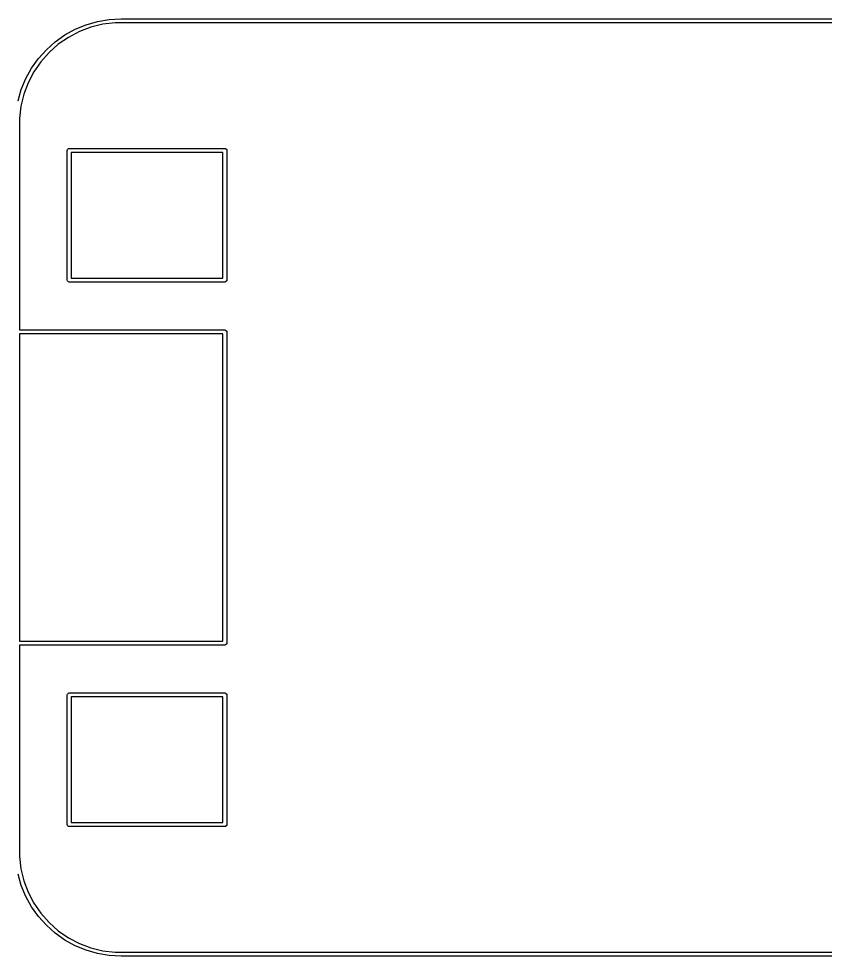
# Model space of a CAD drawing. Header units: inches. Extents: x 2.93 to 6.73, y -4.05 to -2.01.
# Drawn here: x 4.475 to 5.253, y -3.019 to -2.115 of the extents above; entities that cross this region are included whole.
import ezdxf

# ---------------------------------------------------------------- set-up
doc = ezdxf.new("R2010")
doc.units = ezdxf.units.IN
doc.header["$MEASUREMENT"] = 0
doc.layers.add('BLACK', color=7, linetype='CONTINUOUS')

msp = doc.modelspace()

# ---------------------------------------------------------------- linework, layer by layer
at = {"layer": 'BLACK', "linetype": 'CONTINUOUS'}
for p, q in [((4.5626, -2.1156), (4.57402, -2.11496)), ((4.57402, -2.11496), (6.47402, -2.11496)), ((4.52977, -2.12506), (4.54034, -2.12068)), ((4.5448, -2.12317), (4.53371, -2.12737)), ((4.54034, -2.12068), (4.55133, -2.11752)), ((4.55631, -2.12033), (4.5448, -2.12317)), ((4.55133, -2.11752), (4.5626, -2.1156)), ((4.56809, -2.1189), (4.55631, -2.12033)), ((4.57402, -2.1189), (4.56809, -2.1189)), ((6.47402, -2.1189), (4.57402, -2.1189)), ((4.51044, -2.13721), (4.51977, -2.13059)), ((4.52321, -2.13288), (4.51345, -2.13962)), ((4.51977, -2.13059), (4.52977, -2.12506)), ((4.53371, -2.12737), (4.52321, -2.13288)), ((4.50191, -2.14483), (4.51044, -2.13721)), ((4.51345, -2.13962), (4.50457, -2.14748)), ((4.49429, -2.15335), (4.50191, -2.14483)), ((4.50457, -2.14748), (4.49671, -2.15636)), ((4.48768, -2.16268), (4.49429, -2.15335)), ((4.49671, -2.15636), (4.48997, -2.16612)), ((4.48215, -2.17269), (4.48768, -2.16268)), ((4.48997, -2.16612), (4.48446, -2.17662)), ((4.47777, -2.18325), (4.48215, -2.17269)), ((4.48446, -2.17662), (4.48025, -2.18771)), ((4.4746, -2.19424), (4.47777, -2.18325)), ((4.48025, -2.18771), (4.47741, -2.19923)), ((4.47741, -2.19923), (4.47598, -2.211)), ((4.47598, -2.211), (4.47598, -2.21693)), ((4.47598, -2.21693), (4.47598, -2.41496)), ((4.52205, -2.24193), (4.5222, -2.24118)), ((4.5222, -2.24118), (4.52326, -2.24011)), ((4.52326, -2.24011), (4.52402, -2.23996)), ((4.52402, -2.23996), (4.67402, -2.23996)), ((4.67402, -2.23996), (4.67477, -2.24011)), ((4.67477, -2.24011), (4.67583, -2.24118)), ((4.67583, -2.24118), (4.67598, -2.24193)), ((4.52205, -2.36693), (4.52205, -2.24193)), ((4.52598, -2.2439), (4.52598, -2.36496)), ((4.67205, -2.2439), (4.52598, -2.2439)), ((4.67205, -2.36496), (4.67205, -2.2439)), ((4.67598, -2.24193), (4.67598, -2.36693)), ((4.5222, -2.36768), (4.52205, -2.36693)), ((4.52326, -2.36875), (4.5222, -2.36768)), ((4.52598, -2.36496), (4.67205, -2.36496)), ((4.67583, -2.36768), (4.67477, -2.36875)), ((4.67598, -2.36693), (4.67583, -2.36768)), ((4.52402, -2.3689), (4.52326, -2.36875)), ((4.67402, -2.3689), (4.52402, -2.3689)), ((4.67477, -2.36875), (4.67402, -2.3689)), ((4.47598, -2.41496), (4.67402, -2.41496)), ((4.47598, -2.4189), (4.47598, -2.71496)), ((4.67205, -2.4189), (4.47598, -2.4189)), ((4.67205, -2.71496), (4.67205, -2.4189)), ((4.67402, -2.41496), (4.67477, -2.41511)), ((4.67477, -2.41511), (4.67583, -2.41618)), ((4.67583, -2.41618), (4.67598, -2.41693)), ((4.67598, -2.41693), (4.67598, -2.71693)), ((4.47598, -2.71496), (4.67205, -2.71496)), ((4.67402, -2.7189), (4.47598, -2.7189)), ((4.47598, -2.7189), (4.47598, -2.91693)), ((4.67477, -2.71875), (4.67402, -2.7189)), ((4.67583, -2.71768), (4.67477, -2.71875)), ((4.67598, -2.71693), (4.67583, -2.71768)), ((4.5222, -2.76618), (4.52326, -2.76511)), ((4.52326, -2.76511), (4.52402, -2.76496)), ((4.52402, -2.76496), (4.67402, -2.76496)), ((4.67402, -2.76496), (4.67477, -2.76511)), ((4.67477, -2.76511), (4.67583, -2.76618)), ((4.52205, -2.76693), (4.5222, -2.76618)), ((4.52205, -2.89193), (4.52205, -2.76693)), ((4.52598, -2.7689), (4.52598, -2.88996)), ((4.67205, -2.7689), (4.52598, -2.7689)), ((4.67205, -2.88996), (4.67205, -2.7689)), ((4.67583, -2.76618), (4.67598, -2.76693)), ((4.67598, -2.76693), (4.67598, -2.89193)), ((4.5222, -2.89268), (4.52205, -2.89193)), ((4.52598, -2.88996), (4.67205, -2.88996)), ((4.67598, -2.89193), (4.67583, -2.89268)), ((4.52326, -2.89375), (4.5222, -2.89268)), ((4.52402, -2.8939), (4.52326, -2.89375)), ((4.67402, -2.8939), (4.52402, -2.8939)), ((4.67477, -2.89375), (4.67402, -2.8939)), ((4.67583, -2.89268), (4.67477, -2.89375)), ((4.47598, -2.91693), (4.47598, -2.92286)), ((4.47598, -2.92286), (4.47741, -2.93463)), ((4.47741, -2.93463), (4.48025, -2.94615)), ((4.47777, -2.95061), (4.4746, -2.93962)), ((4.48025, -2.94615), (4.48446, -2.95724)), ((4.48215, -2.96117), (4.47777, -2.95061)), ((4.48768, -2.97118), (4.48215, -2.96117)), ((4.48446, -2.95724), (4.48997, -2.96774)), ((4.49429, -2.98051), (4.48768, -2.97118)), ((4.48997, -2.96774), (4.49671, -2.9775)), ((4.50191, -2.98903), (4.49429, -2.98051)), ((4.49671, -2.9775), (4.50457, -2.98637)), ((4.51044, -2.99665), (4.50191, -2.98903)), ((4.50457, -2.98637), (4.51345, -2.99424)), ((4.51977, -3.00327), (4.51044, -2.99665)), ((4.51345, -2.99424), (4.52321, -3.00098)), ((4.52321, -3.00098), (4.53371, -3.00649)), ((4.52977, -3.0088), (4.51977, -3.00327)), ((4.54034, -3.01318), (4.52977, -3.0088)), ((4.53371, -3.00649), (4.5448, -3.01069)), ((4.55133, -3.01634), (4.54034, -3.01318)), ((4.5448, -3.01069), (4.55631, -3.01353)), ((4.5626, -3.01826), (4.55133, -3.01634)), ((4.55631, -3.01353), (4.56809, -3.01496)), ((4.57402, -3.0189), (4.5626, -3.01826)), ((4.56809, -3.01496), (4.57402, -3.01496)), ((4.57402, -3.01496), (6.47402, -3.01496)), ((6.47402, -3.0189), (4.57402, -3.0189))]:
    msp.add_line(p, q, dxfattribs=at)

doc.saveas('drawing.dxf')
